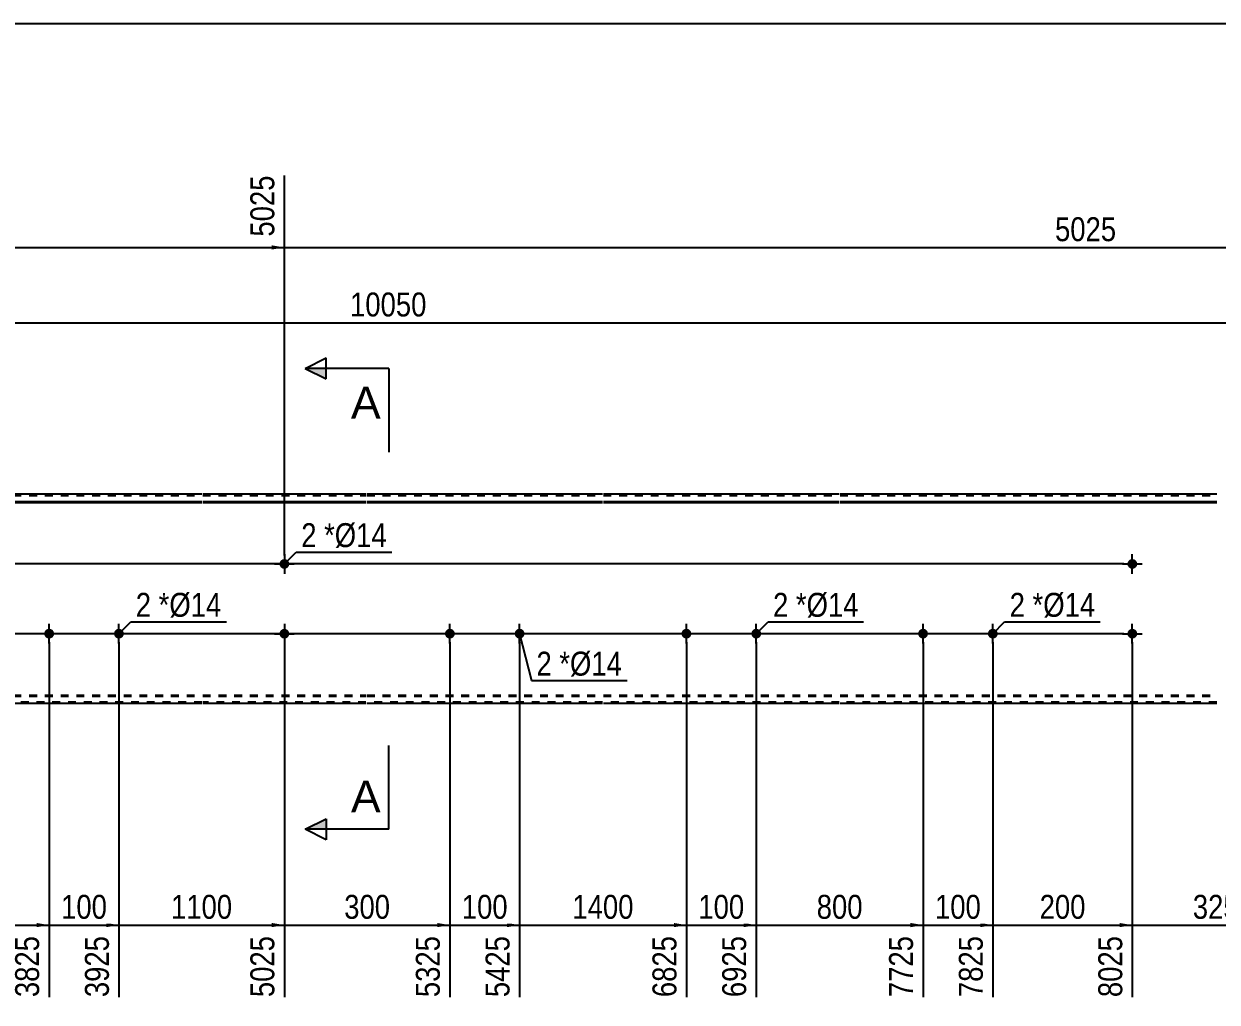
# Model space of a CAD drawing. Header units: millimetres. Extents: x -24 to 379, y -208 to 69.
# Drawn here: x 135.5 to 278, y -48.2 to 68.7 of the extents above; entities that cross this region are included whole.
import ezdxf

# ---------------------------------------------------------------- set-up
doc = ezdxf.new("R2010")
doc.units = ezdxf.units.MM
doc.linetypes.add('DXK_LINE_DOT1', pattern=[1.8814, 0.9407, -0.9407])
doc.styles.add('Arial', font='ARIAL.TTF', dxfattribs={"height": 0.2})
doc.styles.add('Arial Narrow', font='ARIALN.TTF', dxfattribs={"height": 0.2})

# ---------------------------------------------------------------- blocks, each defined once
blk = doc.blocks.new('Unknown-628700685-1200')
at = {"color": 5, "linetype": 'Continuous'}
blk.add_line((378.73, 68.73), (-21.27, 68.73), dxfattribs=at)
blk = doc.blocks.new('Bolt-628700685-1304 - 1220')
at = {"linetype": 'Continuous'}
for points in [[(167.19, 4.17, -1), (166.02, 4.17, -1)], [(167.19, -4.17, -1), (166.02, -4.17, -1)]]:
    blk.add_hatch(color=3, dxfattribs=at).paths.add_polyline_path(points)
at = {"color": 3, "linetype": 'Continuous'}
for p, q in [((166.6, 5.33), (166.6, 3)), ((165.44, 4.17), (167.77, 4.17)), ((165.44, -4.17), (167.77, -4.17)), ((166.6, -3), (166.6, -5.33))]:
    blk.add_line(p, q, dxfattribs=at)
blk = doc.blocks.new('Part-628700685-1373 - 1220')
at = {"color": 2, "linetype": 'Continuous'}
for p, q in [((156.75, 12.5), (128.59, 12.5)), ((128.59, 11.62), (156.75, 11.62)), ((128.59, 11.51), (156.75, 11.51)), ((176.35, 12.5), (156.85, 12.5)), ((156.85, 11.62), (176.35, 11.62)), ((156.85, 11.51), (176.35, 11.51)), ((204.62, 12.5), (176.45, 12.5)), ((176.45, 11.62), (204.62, 11.62)), ((176.45, 11.51), (204.62, 11.51)), ((232.89, 12.5), (204.72, 12.5)), ((204.72, 11.62), (232.89, 11.62)), ((204.72, 11.51), (232.89, 11.51)), ((277.98, 12.5), (232.99, 12.5)), ((232.99, 11.62), (277.98, 11.62)), ((232.99, 11.51), (277.98, 11.51)), ((156.75, -12.5), (128.59, -12.5)), ((176.35, -12.5), (156.85, -12.5)), ((204.62, -12.5), (176.45, -12.5)), ((232.89, -12.5), (204.72, -12.5)), ((277.98, -12.5), (232.99, -12.5))]:
    blk.add_line(p, q, dxfattribs=at)
at = {"color": 7, "linetype": 'DXK_LINE_DOT1'}
for p, q in [((128.59, 12.35), (156.75, 12.35)), ((156.85, 12.35), (176.35, 12.35)), ((176.45, 12.35), (204.62, 12.35)), ((204.72, 12.35), (232.89, 12.35)), ((232.99, 12.35), (277.98, 12.35)), ((128.59, -11.51), (156.75, -11.51)), ((128.59, -11.62), (156.75, -11.62)), ((156.75, -12.35), (128.59, -12.35)), ((156.85, -11.51), (176.35, -11.51)), ((156.85, -11.62), (176.35, -11.62)), ((176.35, -12.35), (156.85, -12.35)), ((176.45, -11.51), (204.62, -11.51)), ((176.45, -11.62), (204.62, -11.62)), ((204.62, -12.35), (176.45, -12.35)), ((204.72, -11.51), (232.89, -11.51)), ((204.72, -11.62), (232.89, -11.62)), ((232.89, -12.35), (204.72, -12.35)), ((232.99, -11.51), (277.98, -11.51)), ((232.99, -11.62), (277.98, -11.62)), ((277.98, -12.35), (232.99, -12.35))]:
    blk.add_line(p, q, dxfattribs=at)
blk = doc.blocks.new('Bolt-628700685-1314 - 1220')
at = {"linetype": 'Continuous'}
for points in [[(267.32, 4.17, -1), (268.49, 4.17, -1)], [(355.38, 4.17, -1), (356.54, 4.17, -1)]]:
    blk.add_hatch(color=3, dxfattribs=at).paths.add_polyline_path(points)
at = {"color": 3, "linetype": 'Continuous'}
for p, q in [((267.9, 3), (267.9, 5.33)), ((355.96, 3), (355.96, 5.33)), ((266.74, 4.17), (269.07, 4.17)), ((354.79, 4.17), (357.13, 4.17))]:
    blk.add_line(p, q, dxfattribs=at)
blk = doc.blocks.new('Bolt-628700685-1342 - 1220')
at = {"linetype": 'Continuous'}
for points in [[(267.32, -4.17, -1), (268.49, -4.17, -1)], [(355.38, -4.17, -1), (356.54, -4.17, -1)]]:
    blk.add_hatch(color=3, dxfattribs=at).paths.add_polyline_path(points)
at = {"color": 3, "linetype": 'Continuous'}
for p, q in [((266.74, -4.17), (269.07, -4.17)), ((267.9, -5.33), (267.9, -3)), ((354.79, -4.17), (357.13, -4.17)), ((355.96, -5.33), (355.96, -3))]:
    blk.add_line(p, q, dxfattribs=at)
blk = doc.blocks.new('Bolt-628700685-1383 - 1220')
at = {"linetype": 'Continuous'}
for points in [[(138.5, -4.75), (138.38, -4.74), (138.27, -4.7), (138.16, -4.64), (138.07, -4.56), (138, -4.46), (137.95, -4.35), (137.92, -4.23), (137.92, -4.11), (137.95, -3.99), (138, -3.87), (138.07, -3.78), (138.16, -3.69), (138.27, -3.63), (138.38, -3.6), (138.5, -3.58), (138.63, -3.6), (138.74, -3.63), (138.85, -3.69), (138.94, -3.78), (139.01, -3.87), (139.06, -3.99), (139.08, -4.11), (139.08, -4.23), (139.06, -4.35), (139.01, -4.46), (138.94, -4.56), (138.85, -4.64), (138.74, -4.7), (138.63, -4.74)], [(146.84, -4.75), (146.72, -4.74), (146.6, -4.7), (146.49, -4.64), (146.4, -4.56), (146.33, -4.46), (146.28, -4.35), (146.26, -4.23), (146.26, -4.11), (146.28, -3.99), (146.33, -3.87), (146.4, -3.78), (146.49, -3.69), (146.6, -3.63), (146.72, -3.6), (146.84, -3.58), (146.96, -3.6), (147.07, -3.63), (147.18, -3.69), (147.27, -3.78), (147.34, -3.87), (147.39, -3.99), (147.42, -4.11), (147.42, -4.23), (147.39, -4.35), (147.34, -4.46), (147.27, -4.56), (147.18, -4.64), (147.07, -4.7), (146.96, -4.74)]]:
    blk.add_hatch(color=3, dxfattribs=at).paths.add_polyline_path(points)
at = {"color": 3, "linetype": 'Continuous'}
for p, q in [((139.67, -4.17), (137.34, -4.17)), ((138.5, -5.33), (138.5, -3)), ((148, -4.17), (145.67, -4.17)), ((146.84, -5.33), (146.84, -3))]:
    blk.add_line(p, q, dxfattribs=at)
blk = doc.blocks.new('Bolt-628700685-1388 - 1220')
at = {"linetype": 'Continuous'}
for points in [[(214.64, -4.75), (214.52, -4.74), (214.4, -4.7), (214.29, -4.64), (214.2, -4.56), (214.13, -4.46), (214.08, -4.35), (214.06, -4.23), (214.06, -4.11), (214.08, -3.99), (214.13, -3.87), (214.2, -3.78), (214.29, -3.69), (214.4, -3.63), (214.52, -3.6), (214.64, -3.58), (214.76, -3.6), (214.87, -3.63), (214.98, -3.69), (215.07, -3.78), (215.14, -3.87), (215.19, -3.99), (215.22, -4.11), (215.22, -4.23), (215.19, -4.35), (215.14, -4.46), (215.07, -4.56), (214.98, -4.64), (214.87, -4.7), (214.76, -4.74)], [(222.97, -4.75), (222.85, -4.74), (222.73, -4.7), (222.63, -4.64), (222.54, -4.56), (222.47, -4.46), (222.42, -4.35), (222.39, -4.23), (222.39, -4.11), (222.42, -3.99), (222.47, -3.87), (222.54, -3.78), (222.63, -3.69), (222.73, -3.63), (222.85, -3.6), (222.97, -3.58), (223.09, -3.6), (223.21, -3.63), (223.31, -3.69), (223.4, -3.78), (223.48, -3.87), (223.53, -3.99), (223.55, -4.11), (223.55, -4.23), (223.53, -4.35), (223.48, -4.46), (223.4, -4.56), (223.31, -4.64), (223.21, -4.7), (223.09, -4.74)]]:
    blk.add_hatch(color=3, dxfattribs=at).paths.add_polyline_path(points)
at = {"color": 3, "linetype": 'Continuous'}
for p, q in [((215.8, -4.17), (213.47, -4.17)), ((214.64, -5.33), (214.64, -3)), ((224.14, -4.17), (221.8, -4.17)), ((222.97, -5.33), (222.97, -3))]:
    blk.add_line(p, q, dxfattribs=at)
blk = doc.blocks.new('Bolt-628700685-1393 - 1220')
at = {"linetype": 'Continuous'}
for points in [[(186.37, -4.75), (186.25, -4.74), (186.13, -4.7), (186.03, -4.64), (185.94, -4.56), (185.87, -4.46), (185.82, -4.35), (185.79, -4.23), (185.79, -4.11), (185.82, -3.99), (185.87, -3.87), (185.94, -3.78), (186.03, -3.69), (186.13, -3.63), (186.25, -3.6), (186.37, -3.58), (186.49, -3.6), (186.61, -3.63), (186.71, -3.69), (186.8, -3.78), (186.88, -3.87), (186.93, -3.99), (186.95, -4.11), (186.95, -4.23), (186.93, -4.35), (186.88, -4.46), (186.8, -4.56), (186.71, -4.64), (186.61, -4.7), (186.49, -4.74)], [(194.7, -4.75), (194.58, -4.74), (194.47, -4.7), (194.36, -4.64), (194.27, -4.56), (194.2, -4.46), (194.15, -4.35), (194.12, -4.23), (194.12, -4.11), (194.15, -3.99), (194.2, -3.87), (194.27, -3.78), (194.36, -3.69), (194.47, -3.63), (194.58, -3.6), (194.7, -3.58), (194.83, -3.6), (194.94, -3.63), (195.05, -3.69), (195.14, -3.78), (195.21, -3.87), (195.26, -3.99), (195.28, -4.11), (195.28, -4.23), (195.26, -4.35), (195.21, -4.46), (195.14, -4.56), (195.05, -4.64), (194.94, -4.7), (194.83, -4.74)]]:
    blk.add_hatch(color=3, dxfattribs=at).paths.add_polyline_path(points)
at = {"color": 3, "linetype": 'Continuous'}
for p, q in [((187.54, -4.17), (185.2, -4.17)), ((186.37, -5.33), (186.37, -3)), ((195.87, -4.17), (193.54, -4.17)), ((194.7, -5.33), (194.7, -3))]:
    blk.add_line(p, q, dxfattribs=at)
blk = doc.blocks.new('Bolt-628700685-1398 - 1220')
at = {"linetype": 'Continuous'}
for points in [[(242.9, -4.75), (242.78, -4.74), (242.67, -4.7), (242.56, -4.64), (242.47, -4.56), (242.4, -4.46), (242.35, -4.35), (242.32, -4.23), (242.32, -4.11), (242.35, -3.99), (242.4, -3.87), (242.47, -3.78), (242.56, -3.69), (242.67, -3.63), (242.78, -3.6), (242.9, -3.58), (243.03, -3.6), (243.14, -3.63), (243.25, -3.69), (243.34, -3.78), (243.41, -3.87), (243.46, -3.99), (243.48, -4.11), (243.48, -4.23), (243.46, -4.35), (243.41, -4.46), (243.34, -4.56), (243.25, -4.64), (243.14, -4.7), (243.03, -4.74)], [(251.24, -4.75), (251.12, -4.74), (251, -4.7), (250.89, -4.64), (250.8, -4.56), (250.73, -4.46), (250.68, -4.35), (250.66, -4.23), (250.66, -4.11), (250.68, -3.99), (250.73, -3.87), (250.8, -3.78), (250.89, -3.69), (251, -3.63), (251.12, -3.6), (251.24, -3.58), (251.36, -3.6), (251.47, -3.63), (251.58, -3.69), (251.67, -3.78), (251.74, -3.87), (251.79, -3.99), (251.82, -4.11), (251.82, -4.23), (251.79, -4.35), (251.74, -4.46), (251.67, -4.56), (251.58, -4.64), (251.47, -4.7), (251.36, -4.74)]]:
    blk.add_hatch(color=3, dxfattribs=at).paths.add_polyline_path(points)
at = {"color": 3, "linetype": 'Continuous'}
for p, q in [((244.07, -4.17), (241.74, -4.17)), ((242.9, -5.33), (242.9, -3)), ((252.4, -4.17), (250.07, -4.17)), ((251.24, -5.33), (251.24, -3))]:
    blk.add_line(p, q, dxfattribs=at)
blk = doc.blocks.new('StraightDimension-628700685-2917 - 1220')
at = {"color": 7, "linetype": 'Continuous'}
blk.add_line((266.9, -4.17), (-14.25, -4.17), dxfattribs=at)
blk = doc.blocks.new('StraightDimension-628700685-2546 - 1220')
at = {"linetype": 'Continuous'}
for points in [[(14.75, 11), (15, 12.5), (15.25, 11)], [(15.25, -2.67), (15, -4.17), (14.75, -2.67)]]:
    blk.add_hatch(color=7, dxfattribs=at).paths.add_polyline_path(points)
at = {"color": 7, "linetype": 'Continuous'}
for p, q in [((109.24, 12.5), (12.75, 12.5)), ((15, -4.17), (15, 12.5)), ((241.9, -4.17), (12.75, -4.17))]:
    blk.add_line(p, q, dxfattribs=at)
at = {"color": 0}
blk.add_wipeout([(14.85, 7.51), (10.65, 7.51), (10.65, 0.82), (14.85, 0.82)], dxfattribs=at)
at = {"color": 3, "style": 'Arial Narrow'}
blk.add_text('200', height=2.863, rotation=90.0002, dxfattribs=at).set_placement((14.25, 1.42))
blk = doc.blocks.new('StraightDimension-628700685-2971 - 1220')
at = {"linetype": 'Continuous'}
blk.add_hatch(color=7, dxfattribs=at).paths.add_polyline_path([(184.87, -38.75), (186.37, -39), (184.87, -39.25)])
at = {"color": 7, "linetype": 'Continuous'}
for p, q in [((166.6, -5.17), (166.6, -47.61)), ((186.37, -5.17), (186.37, -47.61)), ((166.6, -39), (186.37, -39))]:
    blk.add_line(p, q, dxfattribs=at)
at = {"color": 0}
blk.add_wipeout([(179.83, -38.85), (179.83, -34.65), (173.15, -34.65), (173.15, -38.85)], dxfattribs=at)
at = {"color": 0, "linetype": 'Continuous'}
blk.add_wipeout([(185.77, -39.7), (181.57, -39.7), (181.57, -48.21), (185.77, -48.21)], dxfattribs=at)
at = {"color": 3, "style": 'Arial Narrow'}
blk.add_text('300', height=2.863, dxfattribs=at).set_placement((173.75, -38.25))
at = {"color": 3, "linetype": 'Continuous', "style": 'Arial Narrow'}
blk.add_text('5325', height=2.863, rotation=90.0002, dxfattribs=at).set_placement((185.17, -47.61))
blk = doc.blocks.new('StraightDimension-628700685-1479 - 1220')
at = {"linetype": 'Continuous'}
blk.add_hatch(color=7, dxfattribs=at).paths.add_polyline_path([(165.1, 42.25), (166.6, 42), (165.1, 41.75)])
at = {"color": 7, "linetype": 'Continuous'}
for p, q in [((166.6, 5.17), (166.6, 50.61)), ((0, 13.5), (0, 45.13)), ((0, 42), (166.6, 42))]:
    blk.add_line(p, q, dxfattribs=at)
at = {"color": 0, "linetype": 'Continuous'}
for points in [[(166, 51.21), (161.8, 51.21), (161.8, 42.7), (166, 42.7)], [(-0.6, 45.73), (-4.8, 45.73), (-4.8, 42.7), (-0.6, 42.7)]]:
    blk.add_wipeout(points, dxfattribs=at)
at = {"color": 0}
blk.add_wipeout([(87.56, 42.15), (87.56, 46.35), (79.05, 46.35), (79.05, 42.15)], dxfattribs=at)
at = {"color": 3, "linetype": 'Continuous', "style": 'Arial Narrow'}
for s, height, p in [('5025', 2.863, (165.4, 43.3)), ('0', 2.86, (-1.2, 43.3))]:
    blk.add_text(s, height=height, rotation=90.0002, dxfattribs=at).set_placement(p)
at = {"color": 3, "style": 'Arial Narrow'}
blk.add_text('5025', height=2.863, dxfattribs=at).set_placement((79.65, 42.75))
blk = doc.blocks.new('StraightDimension-628700685-2969 - 1220')
at = {"linetype": 'Continuous'}
blk.add_hatch(color=7, dxfattribs=at).paths.add_polyline_path([(213.14, -38.75), (214.64, -39), (213.14, -39.25)])
at = {"color": 7, "linetype": 'Continuous'}
for p, q in [((194.7, -5.17), (194.7, -47.61)), ((214.64, -5.17), (214.64, -47.61)), ((194.7, -39), (214.64, -39))]:
    blk.add_line(p, q, dxfattribs=at)
at = {"color": 0}
blk.add_wipeout([(208.93, -38.85), (208.93, -34.65), (200.41, -34.65), (200.41, -38.85)], dxfattribs=at)
at = {"color": 0, "linetype": 'Continuous'}
blk.add_wipeout([(214.04, -39.7), (209.84, -39.7), (209.84, -48.21), (214.04, -48.21)], dxfattribs=at)
at = {"color": 3, "style": 'Arial Narrow'}
blk.add_text('1400', height=2.863, dxfattribs=at).set_placement((201.01, -38.25))
at = {"color": 3, "linetype": 'Continuous', "style": 'Arial Narrow'}
blk.add_text('6825', height=2.863, rotation=90.0002, dxfattribs=at).set_placement((213.44, -47.61))
blk = doc.blocks.new('StraightDimension-628700685-2970 - 1220')
at = {"linetype": 'Continuous'}
blk.add_hatch(color=7, dxfattribs=at).paths.add_polyline_path([(193.2, -38.75), (194.7, -39), (193.2, -39.25)])
at = {"color": 7, "linetype": 'Continuous'}
for p, q in [((186.37, -5.17), (186.37, -47.61)), ((194.7, -5.17), (194.7, -47.61)), ((186.37, -39), (194.7, -39))]:
    blk.add_line(p, q, dxfattribs=at)
at = {"color": 0}
blk.add_wipeout([(193.88, -38.85), (193.88, -34.65), (187.2, -34.65), (187.2, -38.85)], dxfattribs=at)
at = {"color": 0, "linetype": 'Continuous'}
blk.add_wipeout([(194.1, -39.7), (189.9, -39.7), (189.9, -48.21), (194.1, -48.21)], dxfattribs=at)
at = {"color": 3, "style": 'Arial Narrow'}
blk.add_text('100', height=2.863, dxfattribs=at).set_placement((187.8, -38.25))
at = {"color": 3, "linetype": 'Continuous', "style": 'Arial Narrow'}
blk.add_text('5425', height=2.863, rotation=90.0002, dxfattribs=at).set_placement((193.5, -47.61))
blk = doc.blocks.new('StraightDimension-628700685-2966 - 1220')
at = {"linetype": 'Continuous'}
blk.add_hatch(color=7, dxfattribs=at).paths.add_polyline_path([(249.74, -38.75), (251.24, -39), (249.74, -39.25)])
at = {"color": 7, "linetype": 'Continuous'}
for p, q in [((242.9, -5.17), (242.9, -47.61)), ((251.24, -5.17), (251.24, -47.61)), ((242.9, -39), (251.24, -39))]:
    blk.add_line(p, q, dxfattribs=at)
at = {"color": 0}
blk.add_wipeout([(250.41, -38.85), (250.41, -34.65), (243.73, -34.65), (243.73, -38.85)], dxfattribs=at)
at = {"color": 0, "linetype": 'Continuous'}
blk.add_wipeout([(250.64, -39.7), (246.44, -39.7), (246.44, -48.21), (250.64, -48.21)], dxfattribs=at)
at = {"color": 3, "style": 'Arial Narrow'}
blk.add_text('100', height=2.863, dxfattribs=at).set_placement((244.33, -38.25))
at = {"color": 3, "linetype": 'Continuous', "style": 'Arial Narrow'}
blk.add_text('7825', height=2.863, rotation=90.0002, dxfattribs=at).set_placement((250.04, -47.61))
blk = doc.blocks.new('StraightDimension-628700685-2547 - 1220')
at = {"linetype": 'Continuous'}
for points in [[(14.75, -5.67), (15, -4.17), (15.25, -5.67)], [(15.25, -11), (15, -12.5), (14.75, -11)]]:
    blk.add_hatch(color=7, dxfattribs=at).paths.add_polyline_path(points)
at = {"color": 7, "linetype": 'Continuous'}
for p, q in [((241.9, -4.17), (12.75, -4.17)), ((15, -12.5), (15, -4.17)), ((109.24, -12.5), (12.75, -12.5))]:
    blk.add_line(p, q, dxfattribs=at)
at = {"color": 0}
blk.add_wipeout([(14.85, -4.99), (10.65, -4.99), (10.65, -11.68), (14.85, -11.68)], dxfattribs=at)
at = {"color": 3, "style": 'Arial Narrow'}
blk.add_text('100', height=2.863, rotation=90.0002, dxfattribs=at).set_placement((14.25, -11.08))
blk = doc.blocks.new('StraightDimension-628700685-1417 - 1220')
at = {"color": 7, "linetype": 'Continuous'}
blk.add_line((0, 33), (358.04, 33), dxfattribs=at)
at = {"color": 0}
blk.add_wipeout([(184.19, 33.15), (184.19, 37.35), (173.85, 37.35), (173.85, 33.15)], dxfattribs=at)
at = {"color": 3, "style": 'Arial Narrow'}
blk.add_text('10050', height=2.863, dxfattribs=at).set_placement((174.45, 33.75))
blk = doc.blocks.new('StraightDimension-628700685-2967 - 1220')
at = {"linetype": 'Continuous'}
blk.add_hatch(color=7, dxfattribs=at).paths.add_polyline_path([(241.4, -38.75), (242.9, -39), (241.4, -39.25)])
at = {"color": 7, "linetype": 'Continuous'}
for p, q in [((222.97, -5.17), (222.97, -47.61)), ((242.9, -5.17), (242.9, -47.61)), ((222.97, -39), (242.9, -39))]:
    blk.add_line(p, q, dxfattribs=at)
at = {"color": 0}
blk.add_wipeout([(236.28, -38.85), (236.28, -34.65), (229.6, -34.65), (229.6, -38.85)], dxfattribs=at)
at = {"color": 0, "linetype": 'Continuous'}
blk.add_wipeout([(242.3, -39.7), (238.1, -39.7), (238.1, -48.21), (242.3, -48.21)], dxfattribs=at)
at = {"color": 3, "style": 'Arial Narrow'}
blk.add_text('800', height=2.863, dxfattribs=at).set_placement((230.2, -38.25))
at = {"color": 3, "linetype": 'Continuous', "style": 'Arial Narrow'}
blk.add_text('7725', height=2.863, rotation=90.0002, dxfattribs=at).set_placement((241.7, -47.61))
blk = doc.blocks.new('StraightDimension-628700685-2973 - 1220')
at = {"linetype": 'Continuous'}
blk.add_hatch(color=7, dxfattribs=at).paths.add_polyline_path([(145.34, -38.75), (146.84, -39), (145.34, -39.25)])
at = {"color": 7, "linetype": 'Continuous'}
for p, q in [((138.5, -5.17), (138.5, -47.61)), ((146.84, -5.17), (146.84, -47.61)), ((138.5, -39), (146.84, -39))]:
    blk.add_line(p, q, dxfattribs=at)
at = {"color": 0}
blk.add_wipeout([(146.01, -38.85), (146.01, -34.65), (139.33, -34.65), (139.33, -38.85)], dxfattribs=at)
at = {"color": 0, "linetype": 'Continuous'}
blk.add_wipeout([(146.24, -39.7), (142.04, -39.7), (142.04, -48.21), (146.24, -48.21)], dxfattribs=at)
at = {"color": 3, "style": 'Arial Narrow'}
blk.add_text('100', height=2.863, dxfattribs=at).set_placement((139.93, -38.25))
at = {"color": 3, "linetype": 'Continuous', "style": 'Arial Narrow'}
blk.add_text('3925', height=2.863, rotation=90.0002, dxfattribs=at).set_placement((145.64, -47.61))
blk = doc.blocks.new('StraightDimension-628700685-2915 - 1220')
at = {"color": 7, "linetype": 'Continuous'}
blk.add_line((266.9, 4.17), (-14.25, 4.17), dxfattribs=at)
blk = doc.blocks.new('StraightDimension-628700685-2972 - 1220')
at = {"linetype": 'Continuous'}
blk.add_hatch(color=7, dxfattribs=at).paths.add_polyline_path([(165.1, -38.75), (166.6, -39), (165.1, -39.25)])
at = {"color": 7, "linetype": 'Continuous'}
for p, q in [((146.84, -5.17), (146.84, -47.61)), ((166.6, -5.17), (166.6, -47.61)), ((146.84, -39), (166.6, -39))]:
    blk.add_line(p, q, dxfattribs=at)
at = {"color": 0}
blk.add_wipeout([(160.98, -38.85), (160.98, -34.65), (152.46, -34.65), (152.46, -38.85)], dxfattribs=at)
at = {"color": 0, "linetype": 'Continuous'}
blk.add_wipeout([(166, -39.7), (161.8, -39.7), (161.8, -48.21), (166, -48.21)], dxfattribs=at)
at = {"color": 3, "style": 'Arial Narrow'}
blk.add_text('1100', height=2.863, dxfattribs=at).set_placement((153.06, -38.25))
at = {"color": 3, "linetype": 'Continuous', "style": 'Arial Narrow'}
blk.add_text('5025', height=2.863, rotation=90.0002, dxfattribs=at).set_placement((165.4, -47.61))
blk = doc.blocks.new('StraightDimension-628700685-1491 - 1220')
at = {"linetype": 'Continuous'}
blk.add_hatch(color=7, dxfattribs=at).paths.add_polyline_path([(356.54, 42.25), (358.04, 42), (356.54, 41.75)])
at = {"color": 7, "linetype": 'Continuous'}
for p, q in [((358.04, 13.5), (358.04, 52.44)), ((166.6, 5.17), (166.6, 50.61)), ((166.6, 42), (358.04, 42))]:
    blk.add_line(p, q, dxfattribs=at)
at = {"color": 0, "linetype": 'Continuous'}
blk.add_wipeout([(357.44, 53.04), (353.24, 53.04), (353.24, 42.7), (357.44, 42.7)], dxfattribs=at)
at = {"color": 0}
blk.add_wipeout([(266.58, 42.15), (266.58, 46.35), (258.07, 46.35), (258.07, 42.15)], dxfattribs=at)
at = {"color": 3, "linetype": 'Continuous', "style": 'Arial Narrow'}
blk.add_text('10050', height=2.863, rotation=90.0002, dxfattribs=at).set_placement((356.84, 43.3))
at = {"color": 3, "style": 'Arial Narrow'}
blk.add_text('5025', height=2.863, dxfattribs=at).set_placement((258.67, 42.75))
blk = doc.blocks.new('StraightDimension-628700685-2916 - 1220')
at = {"color": 7, "linetype": 'Continuous'}
for p, q in [((266.9, 4.17), (-14.25, 4.17)), ((266.9, -4.17), (-14.25, -4.17))]:
    blk.add_line(p, q, dxfattribs=at)
blk = doc.blocks.new('StraightDimension-628700685-2964 - 1220')
at = {"linetype": 'Continuous'}
blk.add_hatch(color=7, dxfattribs=at).paths.add_polyline_path([(286.33, -38.75), (287.83, -39), (286.33, -39.25)])
at = {"color": 7, "linetype": 'Continuous'}
for p, q in [((267.9, -5.17), (267.9, -47.61)), ((287.83, -5.17), (287.83, -47.61)), ((267.9, -39), (287.83, -39))]:
    blk.add_line(p, q, dxfattribs=at)
at = {"color": 0}
blk.add_wipeout([(281.21, -38.85), (281.21, -34.65), (274.53, -34.65), (274.53, -38.85)], dxfattribs=at)
at = {"color": 0, "linetype": 'Continuous'}
blk.add_wipeout([(287.23, -39.7), (283.03, -39.7), (283.03, -48.21), (287.23, -48.21)], dxfattribs=at)
at = {"color": 3, "style": 'Arial Narrow'}
blk.add_text('325', height=2.863, dxfattribs=at).set_placement((275.13, -38.25))
at = {"color": 3, "linetype": 'Continuous', "style": 'Arial Narrow'}
blk.add_text('8350', height=2.863, rotation=90.0002, dxfattribs=at).set_placement((286.63, -47.61))
blk = doc.blocks.new('StraightDimension-628700685-2965 - 1220')
at = {"linetype": 'Continuous'}
blk.add_hatch(color=7, dxfattribs=at).paths.add_polyline_path([(266.4, -38.75), (267.9, -39), (266.4, -39.25)])
at = {"color": 7, "linetype": 'Continuous'}
for p, q in [((251.24, -5.17), (251.24, -47.61)), ((267.9, -5.17), (267.9, -47.61)), ((251.24, -39), (267.9, -39))]:
    blk.add_line(p, q, dxfattribs=at)
at = {"color": 0}
blk.add_wipeout([(262.91, -38.85), (262.91, -34.65), (256.23, -34.65), (256.23, -38.85)], dxfattribs=at)
at = {"color": 0, "linetype": 'Continuous'}
blk.add_wipeout([(267.3, -39.7), (263.1, -39.7), (263.1, -48.21), (267.3, -48.21)], dxfattribs=at)
at = {"color": 3, "style": 'Arial Narrow'}
blk.add_text('200', height=2.863, dxfattribs=at).set_placement((256.83, -38.25))
at = {"color": 3, "linetype": 'Continuous', "style": 'Arial Narrow'}
blk.add_text('8025', height=2.863, rotation=90.0002, dxfattribs=at).set_placement((266.7, -47.61))
blk = doc.blocks.new('StraightDimension-628700685-2968 - 1220')
at = {"linetype": 'Continuous'}
blk.add_hatch(color=7, dxfattribs=at).paths.add_polyline_path([(221.47, -38.75), (222.97, -39), (221.47, -39.25)])
at = {"color": 7, "linetype": 'Continuous'}
for p, q in [((214.64, -5.17), (214.64, -47.61)), ((222.97, -5.17), (222.97, -47.61)), ((214.64, -39), (222.97, -39))]:
    blk.add_line(p, q, dxfattribs=at)
at = {"color": 0}
blk.add_wipeout([(222.15, -38.85), (222.15, -34.65), (215.46, -34.65), (215.46, -38.85)], dxfattribs=at)
at = {"color": 0, "linetype": 'Continuous'}
blk.add_wipeout([(222.37, -39.7), (218.17, -39.7), (218.17, -48.21), (222.37, -48.21)], dxfattribs=at)
at = {"color": 3, "style": 'Arial Narrow'}
blk.add_text('100', height=2.863, dxfattribs=at).set_placement((216.06, -38.25))
at = {"color": 3, "linetype": 'Continuous', "style": 'Arial Narrow'}
blk.add_text('6925', height=2.863, rotation=90.0002, dxfattribs=at).set_placement((221.77, -47.61))
blk = doc.blocks.new('StraightDimension-628700685-2974 - 1220')
at = {"linetype": 'Continuous'}
blk.add_hatch(color=7, dxfattribs=at).paths.add_polyline_path([(137, -38.75), (138.5, -39), (137, -39.25)])
at = {"color": 7, "linetype": 'Continuous'}
for p, q in [((118.57, -5.17), (118.57, -47.61)), ((138.5, -5.17), (138.5, -47.61)), ((118.57, -39), (138.5, -39))]:
    blk.add_line(p, q, dxfattribs=at)
at = {"color": 0}
blk.add_wipeout([(132.79, -38.85), (132.79, -34.65), (124.28, -34.65), (124.28, -38.85)], dxfattribs=at)
at = {"color": 0, "linetype": 'Continuous'}
blk.add_wipeout([(137.9, -39.7), (133.7, -39.7), (133.7, -48.21), (137.9, -48.21)], dxfattribs=at)
at = {"color": 3, "style": 'Arial Narrow'}
blk.add_text('1400', height=2.863, dxfattribs=at).set_placement((124.88, -38.25))
at = {"color": 3, "linetype": 'Continuous', "style": 'Arial Narrow'}
blk.add_text('3825', height=2.863, rotation=90.0002, dxfattribs=at).set_placement((137.3, -47.61))
blk = doc.blocks.new('Mark-628700685-1384 - 1220')
at = {"color": 0}
for points in [[(226.81, -2.15), (226.81, 0.85), (224.98, 0.85), (224.98, -2.15)], [(228.99, -2.15), (228.99, 0.85), (227.71, 0.85), (227.71, -2.15)]]:
    blk.add_wipeout(points, dxfattribs=at)
for points in [[(226.81, -2.15), (226.81, 0.85), (224.98, 0.85), (224.98, -2.15)], [(228.99, -2.15), (228.99, 0.85), (227.71, 0.85), (227.71, -2.15)]]:
    blk.add_wipeout(points, dxfattribs=at)
at = {"color": 7, "linetype": 'Continuous'}
blk.add_line((222.97, -4.17), (224.38, -2.75), dxfattribs=at)
at = {"color": 3, "style": 'Arial Narrow'}
blk.add_text('2', height=2.86, dxfattribs=at).set_placement((224.98, -2.15))
at = {"color": 0}
blk.add_wipeout([(235.2, -2.15), (235.2, 0.85), (228.99, 0.85), (228.99, -2.15)], dxfattribs=at)
blk.add_wipeout([(235.2, -2.15), (235.2, 0.85), (228.99, 0.85), (228.99, -2.15)], dxfattribs=at)
at = {"color": 7, "linetype": 'Continuous'}
blk.add_line((224.38, -2.75), (235.8, -2.75), dxfattribs=at)
at = {"color": 3, "style": 'Arial Narrow'}
for s, height, p in [('*', 2.86, (227.71, -2.15)), ('Ø14', 2.863, (228.99, -2.15))]:
    blk.add_text(s, height=height, dxfattribs=at).set_placement(p)
blk = doc.blocks.new('Mark-628700685-1300 - 1220')
at = {"color": 0}
for points in [[(170.45, 6.18), (170.45, 9.18), (168.62, 9.18), (168.62, 6.18)], [(172.62, 6.18), (172.62, 9.18), (171.35, 9.18), (171.35, 6.18)]]:
    blk.add_wipeout(points, dxfattribs=at)
for points in [[(170.45, 6.18), (170.45, 9.18), (168.62, 9.18), (168.62, 6.18)], [(172.62, 6.18), (172.62, 9.18), (171.35, 9.18), (171.35, 6.18)]]:
    blk.add_wipeout(points, dxfattribs=at)
at = {"color": 7, "linetype": 'Continuous'}
blk.add_line((166.6, 4.17), (168.02, 5.58), dxfattribs=at)
at = {"color": 3, "style": 'Arial Narrow'}
blk.add_text('2', height=2.86, dxfattribs=at).set_placement((168.62, 6.18))
at = {"color": 0}
blk.add_wipeout([(178.84, 6.18), (178.84, 9.18), (172.62, 9.18), (172.62, 6.18)], dxfattribs=at)
blk.add_wipeout([(178.84, 6.18), (178.84, 9.18), (172.62, 9.18), (172.62, 6.18)], dxfattribs=at)
at = {"color": 7, "linetype": 'Continuous'}
blk.add_line((168.02, 5.58), (179.44, 5.58), dxfattribs=at)
at = {"color": 3, "style": 'Arial Narrow'}
for s, height, p in [('*', 2.86, (171.35, 6.18)), ('Ø14', 2.863, (172.62, 6.18))]:
    blk.add_text(s, height=height, dxfattribs=at).set_placement(p)
blk = doc.blocks.new('Mark-628700685-1379 - 1220')
at = {"color": 0}
for points in [[(150.68, -2.15), (150.68, 0.85), (148.85, 0.85), (148.85, -2.15)], [(152.86, -2.15), (152.86, 0.85), (151.58, 0.85), (151.58, -2.15)]]:
    blk.add_wipeout(points, dxfattribs=at)
for points in [[(150.68, -2.15), (150.68, 0.85), (148.85, 0.85), (148.85, -2.15)], [(152.86, -2.15), (152.86, 0.85), (151.58, 0.85), (151.58, -2.15)]]:
    blk.add_wipeout(points, dxfattribs=at)
at = {"color": 7, "linetype": 'Continuous'}
blk.add_line((146.84, -4.17), (148.25, -2.75), dxfattribs=at)
at = {"color": 3, "style": 'Arial Narrow'}
blk.add_text('2', height=2.86, dxfattribs=at).set_placement((148.85, -2.15))
at = {"color": 0}
blk.add_wipeout([(159.07, -2.15), (159.07, 0.85), (152.86, 0.85), (152.86, -2.15)], dxfattribs=at)
blk.add_wipeout([(159.07, -2.15), (159.07, 0.85), (152.86, 0.85), (152.86, -2.15)], dxfattribs=at)
at = {"color": 7, "linetype": 'Continuous'}
blk.add_line((148.25, -2.75), (159.67, -2.75), dxfattribs=at)
at = {"color": 3, "style": 'Arial Narrow'}
for s, height, p in [('*', 2.86, (151.58, -2.15)), ('Ø14', 2.863, (152.86, -2.15))]:
    blk.add_text(s, height=height, dxfattribs=at).set_placement(p)
blk = doc.blocks.new('Mark-628700685-1389 - 1220')
at = {"color": 0}
for points in [[(198.55, -9.18), (198.55, -6.18), (196.72, -6.18), (196.72, -9.18)], [(200.72, -9.18), (200.72, -6.18), (199.45, -6.18), (199.45, -9.18)]]:
    blk.add_wipeout(points, dxfattribs=at)
for points in [[(198.55, -9.18), (198.55, -6.18), (196.72, -6.18), (196.72, -9.18)], [(200.72, -9.18), (200.72, -6.18), (199.45, -6.18), (199.45, -9.18)]]:
    blk.add_wipeout(points, dxfattribs=at)
at = {"color": 7, "linetype": 'Continuous'}
blk.add_line((194.7, -4.17), (196.12, -9.78), dxfattribs=at)
at = {"color": 3, "style": 'Arial Narrow'}
blk.add_text('2', height=2.86, dxfattribs=at).set_placement((196.72, -9.18))
at = {"color": 0}
blk.add_wipeout([(206.94, -9.18), (206.94, -6.18), (200.72, -6.18), (200.72, -9.18)], dxfattribs=at)
blk.add_wipeout([(206.94, -9.18), (206.94, -6.18), (200.72, -6.18), (200.72, -9.18)], dxfattribs=at)
at = {"color": 7, "linetype": 'Continuous'}
blk.add_line((196.12, -9.78), (207.54, -9.78), dxfattribs=at)
at = {"color": 3, "style": 'Arial Narrow'}
for s, height, p in [('*', 2.86, (199.45, -9.18)), ('Ø14', 2.863, (200.72, -9.18))]:
    blk.add_text(s, height=height, dxfattribs=at).set_placement(p)
blk = doc.blocks.new('SectionMark-628700685-1692 - 1220')
at = {"linetype": 'Continuous'}
for points in [[(171.6, 27.54), (171.6, 26.29), (169.1, 27.54)], [(171.6, -26.29), (171.6, -27.54), (169.1, -27.54)]]:
    blk.add_hatch(color=30, dxfattribs=at).paths.add_polyline_path(points)
at = {"color": 30, "linetype": 'Continuous'}
for p, q in [((169.1, 27.54), (171.6, 28.79)), ((171.6, 26.29), (171.6, 28.79)), ((179.1, 27.54), (169.1, 27.54)), ((169.1, 27.54), (171.6, 26.29)), ((179.1, 27.54), (179.1, 17.54)), ((179.1, -27.54), (179.1, -17.54)), ((169.1, -27.54), (171.6, -26.29)), ((171.6, -26.29), (171.6, -28.79)), ((179.1, -27.54), (169.1, -27.54)), ((171.6, -28.79), (169.1, -27.54))]:
    blk.add_line(p, q, dxfattribs=at)
at = {"color": 0, "linetype": 'Continuous'}
for points in [[(178.1, 21.54), (178.1, 25.54), (174.55, 25.54), (174.55, 21.54)], [(178.1, -25.54), (178.1, -21.54), (174.55, -21.54), (174.55, -25.54)]]:
    blk.add_wipeout(points, dxfattribs=at)
at = {"color": 96, "linetype": 'Continuous', "style": 'Arial'}
for p in [(174.55, 21.54), (174.55, -25.54)]:
    blk.add_text('A', height=3.82, dxfattribs=at).set_placement(p)
blk = doc.blocks.new('Mark-628700685-1394 - 1220')
at = {"color": 0}
for points in [[(255.08, -2.15), (255.08, 0.85), (253.25, 0.85), (253.25, -2.15)], [(257.26, -2.15), (257.26, 0.85), (255.98, 0.85), (255.98, -2.15)]]:
    blk.add_wipeout(points, dxfattribs=at)
for points in [[(255.08, -2.15), (255.08, 0.85), (253.25, 0.85), (253.25, -2.15)], [(257.26, -2.15), (257.26, 0.85), (255.98, 0.85), (255.98, -2.15)]]:
    blk.add_wipeout(points, dxfattribs=at)
at = {"color": 7, "linetype": 'Continuous'}
blk.add_line((251.24, -4.17), (252.65, -2.75), dxfattribs=at)
at = {"color": 3, "style": 'Arial Narrow'}
blk.add_text('2', height=2.86, dxfattribs=at).set_placement((253.25, -2.15))
at = {"color": 0}
blk.add_wipeout([(263.47, -2.15), (263.47, 0.85), (257.26, 0.85), (257.26, -2.15)], dxfattribs=at)
blk.add_wipeout([(263.47, -2.15), (263.47, 0.85), (257.26, 0.85), (257.26, -2.15)], dxfattribs=at)
at = {"color": 7, "linetype": 'Continuous'}
blk.add_line((252.65, -2.75), (264.07, -2.75), dxfattribs=at)
at = {"color": 3, "style": 'Arial Narrow'}
for s, height, p in [('*', 2.86, (255.98, -2.15)), ('Ø14', 2.863, (257.26, -2.15))]:
    blk.add_text(s, height=height, dxfattribs=at).set_placement(p)

msp = doc.modelspace()

# ---------------------------------------------------------------- block references
for name in ['Unknown-628700685-1200', 'Part-628700685-1373 - 1220', 'Bolt-628700685-1304 - 1220', 'Bolt-628700685-1314 - 1220', 'Bolt-628700685-1383 - 1220', 'Bolt-628700685-1393 - 1220', 'Bolt-628700685-1388 - 1220', 'Bolt-628700685-1398 - 1220', 'Bolt-628700685-1342 - 1220']:
    msp.add_blockref(name, (0, 0))

# ---------------------------------------------------------------- next in the draw order: block references
for name in ['StraightDimension-628700685-2917 - 1220', 'StraightDimension-628700685-2964 - 1220']:
    msp.add_blockref(name, (0, 0))

# ---------------------------------------------------------------- next in the draw order: block references
for name in ['StraightDimension-628700685-2546 - 1220', 'StraightDimension-628700685-2971 - 1220', 'StraightDimension-628700685-2969 - 1220', 'StraightDimension-628700685-2966 - 1220']:
    msp.add_blockref(name, (0, 0))

# ---------------------------------------------------------------- next in the draw order: block references
for name in ['StraightDimension-628700685-1479 - 1220', 'StraightDimension-628700685-2970 - 1220', 'StraightDimension-628700685-2965 - 1220']:
    msp.add_blockref(name, (0, 0))

# ---------------------------------------------------------------- next in the draw order: block references
for name in ['StraightDimension-628700685-1417 - 1220', 'StraightDimension-628700685-2915 - 1220', 'StraightDimension-628700685-2547 - 1220']:
    msp.add_blockref(name, (0, 0))

# ---------------------------------------------------------------- next in the draw order: block references
for name in ['StraightDimension-628700685-1491 - 1220', 'StraightDimension-628700685-2916 - 1220', 'StraightDimension-628700685-2973 - 1220', 'StraightDimension-628700685-2967 - 1220']:
    msp.add_blockref(name, (0, 0))

# ---------------------------------------------------------------- next in the draw order: block references
for name in ['Mark-628700685-1300 - 1220', 'Mark-628700685-1379 - 1220', 'Mark-628700685-1384 - 1220', 'Mark-628700685-1394 - 1220', 'Mark-628700685-1389 - 1220', 'StraightDimension-628700685-2974 - 1220', 'StraightDimension-628700685-2972 - 1220', 'StraightDimension-628700685-2968 - 1220']:
    msp.add_blockref(name, (0, 0))

# ---------------------------------------------------------------- next in the draw order: block references
msp.add_blockref('SectionMark-628700685-1692 - 1220', (0, 0))

doc.saveas('drawing.dxf')
